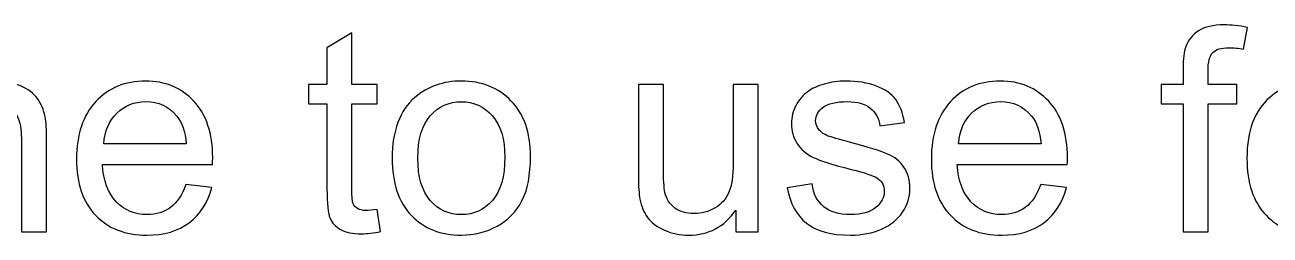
# Model space of a CAD drawing. Header units: centimetres. Extents: x -24.8 to 34.2, y -10 to 25.5.
# Drawn here: x 6.793 to 10.495, y 3.09 to 3.716 of the extents above; entities that cross this region are included whole.
import ezdxf

# ---------------------------------------------------------------- set-up
doc = ezdxf.new("R2010")
doc.units = ezdxf.units.CM
doc.header["$MEASUREMENT"] = 0
doc.layers.add('Layer 1', color=7, linetype='Continuous')

msp = doc.modelspace()

# ---------------------------------------------------------------- linework, layer by layer
at = {"layer": 'Layer 1', "color": 250}
for points, knots in [([(10.23668, 3.09947), (10.23668, 3.09947), (10.23668, 3.48061), (10.23668, 3.48061), (10.23668, 3.48061), (10.23668, 3.48061), (10.17106, 3.48061), (10.17106, 3.48061), (10.17106, 3.48061), (10.17106, 3.48061), (10.17106, 3.53846), (10.17106, 3.53846), (10.17106, 3.53846), (10.17106, 3.53846), (10.23668, 3.53846), (10.23668, 3.53846), (10.23668, 3.53846), (10.23668, 3.53846), (10.23668, 3.58517), (10.23668, 3.58517), (10.23668, 3.58517), (10.23668, 3.61466), (10.23936, 3.63668), (10.24458, 3.65093), (10.24458, 3.65093), (10.25178, 3.67026), (10.26434, 3.68592), (10.2824, 3.69792), (10.2824, 3.69792), (10.30046, 3.70991), (10.32572, 3.71584), (10.35832, 3.71584), (10.35832, 3.71584), (10.3792, 3.71584), (10.40234, 3.71344), (10.42774, 3.70836), (10.42774, 3.70836), (10.42774, 3.70836), (10.41659, 3.64345), (10.41659, 3.64345), (10.41659, 3.64345), (10.40121, 3.64627), (10.38654, 3.64768), (10.37271, 3.64768), (10.37271, 3.64768), (10.35013, 3.64768), (10.33419, 3.64288), (10.32487, 3.63315), (10.32487, 3.63315), (10.31542, 3.62355), (10.31076, 3.60549), (10.31076, 3.57896), (10.31076, 3.57896), (10.31076, 3.57896), (10.31076, 3.53846), (10.31076, 3.53846), (10.31076, 3.53846), (10.31076, 3.53846), (10.39627, 3.53846), (10.39627, 3.53846), (10.39627, 3.53846), (10.39627, 3.53846), (10.39627, 3.48061), (10.39627, 3.48061), (10.39627, 3.48061), (10.39627, 3.48061), (10.31076, 3.48061), (10.31076, 3.48061), (10.31076, 3.48061), (10.31076, 3.48061), (10.31076, 3.09947), (10.31076, 3.09947), (10.31076, 3.09947), (10.31076, 3.09947), (10.23668, 3.09947), (10.23668, 3.09947)], [0, 0, 0, 0, 0.0526316, 0.0526316, 0.0526316, 0.0526316, 0.1052632, 0.1052632, 0.1052632, 0.1052632, 0.1578947, 0.1578947, 0.1578947, 0.1578947, 0.2105263, 0.2105263, 0.2105263, 0.2105263, 0.2631579, 0.2631579, 0.2631579, 0.2631579, 0.3157895, 0.3157895, 0.3157895, 0.3157895, 0.3684211, 0.3684211, 0.3684211, 0.3684211, 0.4210526, 0.4210526, 0.4210526, 0.4210526, 0.4736842, 0.4736842, 0.4736842, 0.4736842, 0.5263158, 0.5263158, 0.5263158, 0.5263158, 0.5789474, 0.5789474, 0.5789474, 0.5789474, 0.6315789, 0.6315789, 0.6315789, 0.6315789, 0.6842105, 0.6842105, 0.6842105, 0.6842105, 0.7368421, 0.7368421, 0.7368421, 0.7368421, 0.7894737, 0.7894737, 0.7894737, 0.7894737, 0.8421053, 0.8421053, 0.8421053, 0.8421053, 0.8947368, 0.8947368, 0.8947368, 0.8947368, 0.9473684, 0.9473684, 0.9473684, 0.9473684, 1, 1, 1, 1]), ([(7.8398, 3.16607), (7.8398, 3.16607), (7.85052, 3.10032), (7.85052, 3.10032), (7.85052, 3.10032), (7.82964, 3.09594), (7.81087, 3.09368), (7.79436, 3.09368), (7.79436, 3.09368), (7.76727, 3.09368), (7.74638, 3.09792), (7.73142, 3.10653), (7.73142, 3.10653), (7.71661, 3.11499), (7.70617, 3.12628), (7.7001, 3.14025), (7.7001, 3.14025), (7.69403, 3.15408), (7.69093, 3.18343), (7.69093, 3.22802), (7.69093, 3.22802), (7.69093, 3.22802), (7.69093, 3.48061), (7.69093, 3.48061), (7.69093, 3.48061), (7.69093, 3.48061), (7.63632, 3.48061), (7.63632, 3.48061), (7.63632, 3.48061), (7.63632, 3.48061), (7.63632, 3.53846), (7.63632, 3.53846), (7.63632, 3.53846), (7.63632, 3.53846), (7.69093, 3.53846), (7.69093, 3.53846), (7.69093, 3.53846), (7.69093, 3.53846), (7.69093, 3.64726), (7.69093, 3.64726), (7.69093, 3.64726), (7.69093, 3.64726), (7.76501, 3.69185), (7.76501, 3.69185), (7.76501, 3.69185), (7.76501, 3.69185), (7.76501, 3.53846), (7.76501, 3.53846), (7.76501, 3.53846), (7.76501, 3.53846), (7.8398, 3.53846), (7.8398, 3.53846), (7.8398, 3.53846), (7.8398, 3.53846), (7.8398, 3.48061), (7.8398, 3.48061), (7.8398, 3.48061), (7.8398, 3.48061), (7.76501, 3.48061), (7.76501, 3.48061), (7.76501, 3.48061), (7.76501, 3.48061), (7.76501, 3.22393), (7.76501, 3.22393), (7.76501, 3.22393), (7.76501, 3.20262), (7.76628, 3.18907), (7.76882, 3.18301), (7.76882, 3.18301), (7.7715, 3.17694), (7.77573, 3.17214), (7.78166, 3.16847), (7.78166, 3.16847), (7.78759, 3.16495), (7.79605, 3.16311), (7.80706, 3.16311), (7.80706, 3.16311), (7.81539, 3.16311), (7.82625, 3.1641), (7.8398, 3.16607)], [0, 0, 0, 0, 0.05, 0.05, 0.05, 0.05, 0.1, 0.1, 0.1, 0.1, 0.15, 0.15, 0.15, 0.15, 0.2, 0.2, 0.2, 0.2, 0.25, 0.25, 0.25, 0.25, 0.3, 0.3, 0.3, 0.3, 0.35, 0.35, 0.35, 0.35, 0.4, 0.4, 0.4, 0.4, 0.45, 0.45, 0.45, 0.45, 0.5, 0.5, 0.5, 0.5, 0.55, 0.55, 0.55, 0.55, 0.6, 0.6, 0.6, 0.6, 0.65, 0.65, 0.65, 0.65, 0.7, 0.7, 0.7, 0.7, 0.75, 0.75, 0.75, 0.75, 0.8, 0.8, 0.8, 0.8, 0.85, 0.85, 0.85, 0.85, 0.9, 0.9, 0.9, 0.9, 0.95, 0.95, 0.95, 0.95, 1, 1, 1, 1]), ([(6.50039, 3.09947), (6.50039, 3.09947), (6.50039, 3.53846), (6.50039, 3.53846), (6.50039, 3.53846), (6.50039, 3.53846), (6.56728, 3.53846), (6.56728, 3.53846), (6.56728, 3.53846), (6.56728, 3.53846), (6.56728, 3.47609), (6.56728, 3.47609), (6.56728, 3.47609), (6.59959, 3.52435), (6.64616, 3.54848), (6.70697, 3.54848), (6.70697, 3.54848), (6.7335, 3.54848), (6.75777, 3.54368), (6.77993, 3.53423), (6.77993, 3.53423), (6.80222, 3.52463), (6.81873, 3.51222), (6.82974, 3.49669), (6.82974, 3.49669), (6.84089, 3.48131), (6.84851, 3.46297), (6.85302, 3.4418), (6.85302, 3.4418), (6.8557, 3.42797), (6.85712, 3.40384), (6.85712, 3.36941), (6.85712, 3.36941), (6.85712, 3.36941), (6.85712, 3.09947), (6.85712, 3.09947), (6.85712, 3.09947), (6.85712, 3.09947), (6.78261, 3.09947), (6.78261, 3.09947), (6.78261, 3.09947), (6.78261, 3.09947), (6.78261, 3.36659), (6.78261, 3.36659), (6.78261, 3.36659), (6.78261, 3.39679), (6.77979, 3.41951), (6.774, 3.43461), (6.774, 3.43461), (6.76822, 3.44956), (6.75792, 3.46156), (6.74324, 3.47045), (6.74324, 3.47045), (6.72842, 3.47948), (6.71121, 3.48399), (6.69131, 3.48399), (6.69131, 3.48399), (6.65956, 3.48399), (6.63233, 3.47383), (6.60919, 3.4538), (6.60919, 3.4538), (6.58618, 3.43362), (6.57475, 3.39552), (6.57475, 3.33922), (6.57475, 3.33922), (6.57475, 3.33922), (6.57475, 3.09947), (6.57475, 3.09947), (6.57475, 3.09947), (6.57475, 3.09947), (6.50039, 3.09947), (6.50039, 3.09947)], [0, 0, 0, 0, 0.0555556, 0.0555556, 0.0555556, 0.0555556, 0.1111111, 0.1111111, 0.1111111, 0.1111111, 0.1666667, 0.1666667, 0.1666667, 0.1666667, 0.2222222, 0.2222222, 0.2222222, 0.2222222, 0.2777778, 0.2777778, 0.2777778, 0.2777778, 0.3333333, 0.3333333, 0.3333333, 0.3333333, 0.3888889, 0.3888889, 0.3888889, 0.3888889, 0.4444444, 0.4444444, 0.4444444, 0.4444444, 0.5, 0.5, 0.5, 0.5, 0.5555556, 0.5555556, 0.5555556, 0.5555556, 0.6111111, 0.6111111, 0.6111111, 0.6111111, 0.6666667, 0.6666667, 0.6666667, 0.6666667, 0.7222222, 0.7222222, 0.7222222, 0.7222222, 0.7777778, 0.7777778, 0.7777778, 0.7777778, 0.8333333, 0.8333333, 0.8333333, 0.8333333, 0.8888889, 0.8888889, 0.8888889, 0.8888889, 0.9444444, 0.9444444, 0.9444444, 0.9444444, 1, 1, 1, 1]), ([(7.27169, 3.24086), (7.27169, 3.24086), (7.3486, 3.23141), (7.3486, 3.23141), (7.3486, 3.23141), (7.33646, 3.18639), (7.31403, 3.15154), (7.28129, 3.1267), (7.28129, 3.1267), (7.24841, 3.10201), (7.2065, 3.08959), (7.15556, 3.08959), (7.15556, 3.08959), (7.09135, 3.08959), (7.04041, 3.10935), (7.00288, 3.14886), (7.00288, 3.14886), (6.9652, 3.18837), (6.94643, 3.24383), (6.94643, 3.31523), (6.94643, 3.31523), (6.94643, 3.38917), (6.96548, 3.44646), (7.00344, 3.48724), (7.00344, 3.48724), (7.04154, 3.52802), (7.09079, 3.54848), (7.15147, 3.54848), (7.15147, 3.54848), (7.21017, 3.54848), (7.25815, 3.52844), (7.29526, 3.48851), (7.29526, 3.48851), (7.33251, 3.44858), (7.35114, 3.39227), (7.35114, 3.31988), (7.35114, 3.31988), (7.35114, 3.31537), (7.351, 3.30874), (7.35071, 3.29999), (7.35071, 3.29999), (7.35071, 3.29999), (7.02334, 3.29999), (7.02334, 3.29999), (7.02334, 3.29999), (7.02602, 3.25173), (7.03971, 3.21476), (7.06426, 3.18922), (7.06426, 3.18922), (7.08881, 3.16353), (7.11929, 3.15069), (7.15598, 3.15069), (7.15598, 3.15069), (7.18322, 3.15069), (7.2065, 3.15789), (7.22583, 3.17228), (7.22583, 3.17228), (7.24516, 3.18653), (7.2604, 3.20939), (7.27169, 3.24086)], [0, 0, 0, 0, 0.0666667, 0.0666667, 0.0666667, 0.0666667, 0.1333333, 0.1333333, 0.1333333, 0.1333333, 0.2, 0.2, 0.2, 0.2, 0.2666667, 0.2666667, 0.2666667, 0.2666667, 0.3333333, 0.3333333, 0.3333333, 0.3333333, 0.4, 0.4, 0.4, 0.4, 0.4666667, 0.4666667, 0.4666667, 0.4666667, 0.5333333, 0.5333333, 0.5333333, 0.5333333, 0.6, 0.6, 0.6, 0.6, 0.6666667, 0.6666667, 0.6666667, 0.6666667, 0.7333333, 0.7333333, 0.7333333, 0.7333333, 0.8, 0.8, 0.8, 0.8, 0.8666667, 0.8666667, 0.8666667, 0.8666667, 0.9333333, 0.9333333, 0.9333333, 0.9333333, 1, 1, 1, 1]), ([(7.88481, 3.31904), (7.88481, 3.40032), (7.90739, 3.46057), (7.95268, 3.49966), (7.95268, 3.49966), (7.99036, 3.53211), (8.03636, 3.54848), (8.09069, 3.54848), (8.09069, 3.54848), (8.15109, 3.54848), (8.20047, 3.52873), (8.23871, 3.48907), (8.23871, 3.48907), (8.2771, 3.44956), (8.29615, 3.39495), (8.29615, 3.32525), (8.29615, 3.32525), (8.29615, 3.26866), (8.28768, 3.22421), (8.27075, 3.1919), (8.27075, 3.1919), (8.25381, 3.15944), (8.22912, 3.13432), (8.19681, 3.1164), (8.19681, 3.1164), (8.16435, 3.09848), (8.12907, 3.08959), (8.09069, 3.08959), (8.09069, 3.08959), (8.02931, 3.08959), (7.97964, 3.10921), (7.94168, 3.14872), (7.94168, 3.14872), (7.90372, 3.18809), (7.88481, 3.24481), (7.88481, 3.31904)], [0, 0, 0, 0, 0.1111111, 0.1111111, 0.1111111, 0.1111111, 0.2222222, 0.2222222, 0.2222222, 0.2222222, 0.3333333, 0.3333333, 0.3333333, 0.3333333, 0.4444444, 0.4444444, 0.4444444, 0.4444444, 0.5555556, 0.5555556, 0.5555556, 0.5555556, 0.6666667, 0.6666667, 0.6666667, 0.6666667, 0.7777778, 0.7777778, 0.7777778, 0.7777778, 0.8888889, 0.8888889, 0.8888889, 0.8888889, 1, 1, 1, 1]), ([(8.90644, 3.09947), (8.90644, 3.09947), (8.90644, 3.16396), (8.90644, 3.16396), (8.90644, 3.16396), (8.87215, 3.11429), (8.82573, 3.08959), (8.76703, 3.08959), (8.76703, 3.08959), (8.7412, 3.08959), (8.71693, 3.09453), (8.6945, 3.10441), (8.6945, 3.10441), (8.67206, 3.11429), (8.65541, 3.12685), (8.64454, 3.1418), (8.64454, 3.1418), (8.63354, 3.1569), (8.62592, 3.17525), (8.62154, 3.19698), (8.62154, 3.19698), (8.61858, 3.21165), (8.61703, 3.23479), (8.61703, 3.26654), (8.61703, 3.26654), (8.61703, 3.26654), (8.61703, 3.53846), (8.61703, 3.53846), (8.61703, 3.53846), (8.61703, 3.53846), (8.69139, 3.53846), (8.69139, 3.53846), (8.69139, 3.53846), (8.69139, 3.53846), (8.69139, 3.29505), (8.69139, 3.29505), (8.69139, 3.29505), (8.69139, 3.2561), (8.69294, 3.23), (8.69591, 3.21645), (8.69591, 3.21645), (8.7007, 3.19684), (8.71058, 3.1816), (8.72568, 3.17031), (8.72568, 3.17031), (8.74092, 3.15916), (8.75969, 3.15366), (8.78198, 3.15366), (8.78198, 3.15366), (8.80428, 3.15366), (8.82516, 3.1593), (8.84478, 3.17073), (8.84478, 3.17073), (8.86439, 3.18216), (8.87822, 3.19782), (8.88626, 3.21744), (8.88626, 3.21744), (8.89445, 3.23719), (8.89854, 3.26584), (8.89854, 3.30323), (8.89854, 3.30323), (8.89854, 3.30323), (8.89854, 3.53846), (8.89854, 3.53846), (8.89854, 3.53846), (8.89854, 3.53846), (8.97291, 3.53846), (8.97291, 3.53846), (8.97291, 3.53846), (8.97291, 3.53846), (8.97291, 3.09947), (8.97291, 3.09947), (8.97291, 3.09947), (8.97291, 3.09947), (8.90644, 3.09947), (8.90644, 3.09947)], [0, 0, 0, 0, 0.0526316, 0.0526316, 0.0526316, 0.0526316, 0.1052632, 0.1052632, 0.1052632, 0.1052632, 0.1578947, 0.1578947, 0.1578947, 0.1578947, 0.2105263, 0.2105263, 0.2105263, 0.2105263, 0.2631579, 0.2631579, 0.2631579, 0.2631579, 0.3157895, 0.3157895, 0.3157895, 0.3157895, 0.3684211, 0.3684211, 0.3684211, 0.3684211, 0.4210526, 0.4210526, 0.4210526, 0.4210526, 0.4736842, 0.4736842, 0.4736842, 0.4736842, 0.5263158, 0.5263158, 0.5263158, 0.5263158, 0.5789474, 0.5789474, 0.5789474, 0.5789474, 0.6315789, 0.6315789, 0.6315789, 0.6315789, 0.6842105, 0.6842105, 0.6842105, 0.6842105, 0.7368421, 0.7368421, 0.7368421, 0.7368421, 0.7894737, 0.7894737, 0.7894737, 0.7894737, 0.8421053, 0.8421053, 0.8421053, 0.8421053, 0.8947368, 0.8947368, 0.8947368, 0.8947368, 0.9473684, 0.9473684, 0.9473684, 0.9473684, 1, 1, 1, 1]), ([(9.05983, 3.23056), (9.05983, 3.23056), (9.13334, 3.24213), (9.13334, 3.24213), (9.13334, 3.24213), (9.13744, 3.21264), (9.14901, 3.19006), (9.16792, 3.17426), (9.16792, 3.17426), (9.18668, 3.1586), (9.21307, 3.15069), (9.24708, 3.15069), (9.24708, 3.15069), (9.28123, 3.15069), (9.30663, 3.15775), (9.32314, 3.17158), (9.32314, 3.17158), (9.33965, 3.18555), (9.34797, 3.20192), (9.34797, 3.22054), (9.34797, 3.22054), (9.34797, 3.23748), (9.34063, 3.2506), (9.32596, 3.26034), (9.32596, 3.26034), (9.3158, 3.26697), (9.2904, 3.27529), (9.2499, 3.28545), (9.2499, 3.28545), (9.19543, 3.29928), (9.15747, 3.31114), (9.13645, 3.32129), (9.13645, 3.32129), (9.11542, 3.33131), (9.09934, 3.34528), (9.08847, 3.36306), (9.08847, 3.36306), (9.07761, 3.38084), (9.0721, 3.40046), (9.0721, 3.42191), (9.0721, 3.42191), (9.0721, 3.44152), (9.07662, 3.45958), (9.08565, 3.47623), (9.08565, 3.47623), (9.09454, 3.49303), (9.10681, 3.50685), (9.1222, 3.51786), (9.1222, 3.51786), (9.13377, 3.52633), (9.14957, 3.53367), (9.16947, 3.53959), (9.16947, 3.53959), (9.18951, 3.54552), (9.21095, 3.54848), (9.23381, 3.54848), (9.23381, 3.54848), (9.26824, 3.54848), (9.29844, 3.5434), (9.32455, 3.53352), (9.32455, 3.53352), (9.35065, 3.52365), (9.36984, 3.51024), (9.38226, 3.49331), (9.38226, 3.49331), (9.39468, 3.47623), (9.40315, 3.45366), (9.4078, 3.42529), (9.4078, 3.42529), (9.4078, 3.42529), (9.33513, 3.41527), (9.33513, 3.41527), (9.33513, 3.41527), (9.33174, 3.43785), (9.32215, 3.45549), (9.30634, 3.46819), (9.30634, 3.46819), (9.29054, 3.48089), (9.2681, 3.48724), (9.23918, 3.48724), (9.23918, 3.48724), (9.20503, 3.48724), (9.18062, 3.4816), (9.16608, 3.47031), (9.16608, 3.47031), (9.15141, 3.45902), (9.14407, 3.44575), (9.14407, 3.43066), (9.14407, 3.43066), (9.14407, 3.42092), (9.14717, 3.41231), (9.15324, 3.40455), (9.15324, 3.40455), (9.15931, 3.39651), (9.16876, 3.39002), (9.18174, 3.38465), (9.18174, 3.38465), (9.18922, 3.38197), (9.2111, 3.37562), (9.2475, 3.36574), (9.2475, 3.36574), (9.30014, 3.35163), (9.33682, 3.3402), (9.35757, 3.33117), (9.35757, 3.33117), (9.37845, 3.32228), (9.39482, 3.30916), (9.40667, 3.29209), (9.40667, 3.29209), (9.41853, 3.27501), (9.42445, 3.25384), (9.42445, 3.22844), (9.42445, 3.22844), (9.42445, 3.20361), (9.41712, 3.18033), (9.40272, 3.15831), (9.40272, 3.15831), (9.38819, 3.13644), (9.3673, 3.11951), (9.34007, 3.10751), (9.34007, 3.10751), (9.31284, 3.09552), (9.28193, 3.08959), (9.2475, 3.08959), (9.2475, 3.08959), (9.19035, 3.08959), (9.14689, 3.10145), (9.11697, 3.12515), (9.11697, 3.12515), (9.08706, 3.14886), (9.06801, 3.18399), (9.05983, 3.23056)], [0, 0, 0, 0, 0.030303, 0.030303, 0.030303, 0.030303, 0.0606061, 0.0606061, 0.0606061, 0.0606061, 0.0909091, 0.0909091, 0.0909091, 0.0909091, 0.1212121, 0.1212121, 0.1212121, 0.1212121, 0.1515152, 0.1515152, 0.1515152, 0.1515152, 0.1818182, 0.1818182, 0.1818182, 0.1818182, 0.2121212, 0.2121212, 0.2121212, 0.2121212, 0.2424242, 0.2424242, 0.2424242, 0.2424242, 0.2727273, 0.2727273, 0.2727273, 0.2727273, 0.3030303, 0.3030303, 0.3030303, 0.3030303, 0.3333333, 0.3333333, 0.3333333, 0.3333333, 0.3636364, 0.3636364, 0.3636364, 0.3636364, 0.3939394, 0.3939394, 0.3939394, 0.3939394, 0.4242424, 0.4242424, 0.4242424, 0.4242424, 0.4545455, 0.4545455, 0.4545455, 0.4545455, 0.4848485, 0.4848485, 0.4848485, 0.4848485, 0.5151515, 0.5151515, 0.5151515, 0.5151515, 0.5454545, 0.5454545, 0.5454545, 0.5454545, 0.5757576, 0.5757576, 0.5757576, 0.5757576, 0.6060606, 0.6060606, 0.6060606, 0.6060606, 0.6363636, 0.6363636, 0.6363636, 0.6363636, 0.6666667, 0.6666667, 0.6666667, 0.6666667, 0.6969697, 0.6969697, 0.6969697, 0.6969697, 0.7272727, 0.7272727, 0.7272727, 0.7272727, 0.7575758, 0.7575758, 0.7575758, 0.7575758, 0.7878788, 0.7878788, 0.7878788, 0.7878788, 0.8181818, 0.8181818, 0.8181818, 0.8181818, 0.8484848, 0.8484848, 0.8484848, 0.8484848, 0.8787879, 0.8787879, 0.8787879, 0.8787879, 0.9090909, 0.9090909, 0.9090909, 0.9090909, 0.9393939, 0.9393939, 0.9393939, 0.9393939, 0.969697, 0.969697, 0.969697, 0.969697, 1, 1, 1, 1]), ([(9.81335, 3.24086), (9.81335, 3.24086), (9.89026, 3.23141), (9.89026, 3.23141), (9.89026, 3.23141), (9.87812, 3.18639), (9.85569, 3.15154), (9.82295, 3.1267), (9.82295, 3.1267), (9.79007, 3.10201), (9.74816, 3.08959), (9.69722, 3.08959), (9.69722, 3.08959), (9.63301, 3.08959), (9.58207, 3.10935), (9.54454, 3.14886), (9.54454, 3.14886), (9.50686, 3.18837), (9.48809, 3.24383), (9.48809, 3.31523), (9.48809, 3.31523), (9.48809, 3.38917), (9.50714, 3.44646), (9.5451, 3.48724), (9.5451, 3.48724), (9.5832, 3.52802), (9.63245, 3.54848), (9.69313, 3.54848), (9.69313, 3.54848), (9.75183, 3.54848), (9.79981, 3.52844), (9.83692, 3.48851), (9.83692, 3.48851), (9.87417, 3.44858), (9.8928, 3.39227), (9.8928, 3.31988), (9.8928, 3.31988), (9.8928, 3.31537), (9.89266, 3.30874), (9.89237, 3.29999), (9.89237, 3.29999), (9.89237, 3.29999), (9.565, 3.29999), (9.565, 3.29999), (9.565, 3.29999), (9.56768, 3.25173), (9.58137, 3.21476), (9.60592, 3.18922), (9.60592, 3.18922), (9.63047, 3.16353), (9.66095, 3.15069), (9.69764, 3.15069), (9.69764, 3.15069), (9.72488, 3.15069), (9.74816, 3.15789), (9.76749, 3.17228), (9.76749, 3.17228), (9.78682, 3.18653), (9.80206, 3.20939), (9.81335, 3.24086)], [0, 0, 0, 0, 0.0666667, 0.0666667, 0.0666667, 0.0666667, 0.1333333, 0.1333333, 0.1333333, 0.1333333, 0.2, 0.2, 0.2, 0.2, 0.2666667, 0.2666667, 0.2666667, 0.2666667, 0.3333333, 0.3333333, 0.3333333, 0.3333333, 0.4, 0.4, 0.4, 0.4, 0.4666667, 0.4666667, 0.4666667, 0.4666667, 0.5333333, 0.5333333, 0.5333333, 0.5333333, 0.6, 0.6, 0.6, 0.6, 0.6666667, 0.6666667, 0.6666667, 0.6666667, 0.7333333, 0.7333333, 0.7333333, 0.7333333, 0.8, 0.8, 0.8, 0.8, 0.8666667, 0.8666667, 0.8666667, 0.8666667, 0.9333333, 0.9333333, 0.9333333, 0.9333333, 1, 1, 1, 1]), ([(10.42647, 3.31904), (10.42647, 3.40032), (10.44905, 3.46057), (10.49434, 3.49966), (10.49434, 3.49966), (10.53202, 3.53211), (10.57802, 3.54848), (10.63235, 3.54848), (10.63235, 3.54848), (10.69275, 3.54848), (10.74213, 3.52873), (10.78037, 3.48907), (10.78037, 3.48907), (10.81876, 3.44956), (10.83781, 3.39495), (10.83781, 3.32525), (10.83781, 3.32525), (10.83781, 3.26866), (10.82934, 3.22421), (10.81241, 3.1919), (10.81241, 3.1919), (10.79547, 3.15944), (10.77078, 3.13432), (10.73847, 3.1164), (10.73847, 3.1164), (10.70601, 3.09848), (10.67073, 3.08959), (10.63235, 3.08959), (10.63235, 3.08959), (10.57097, 3.08959), (10.5213, 3.10921), (10.48334, 3.14872), (10.48334, 3.14872), (10.44538, 3.18809), (10.42647, 3.24481), (10.42647, 3.31904)], [0, 0, 0, 0, 0.1111111, 0.1111111, 0.1111111, 0.1111111, 0.2222222, 0.2222222, 0.2222222, 0.2222222, 0.3333333, 0.3333333, 0.3333333, 0.3333333, 0.4444444, 0.4444444, 0.4444444, 0.4444444, 0.5555556, 0.5555556, 0.5555556, 0.5555556, 0.6666667, 0.6666667, 0.6666667, 0.6666667, 0.7777778, 0.7777778, 0.7777778, 0.7777778, 0.8888889, 0.8888889, 0.8888889, 0.8888889, 1, 1, 1, 1]), ([(7.02743, 3.36123), (7.02743, 3.36123), (7.27254, 3.36123), (7.27254, 3.36123), (7.27254, 3.36123), (7.26929, 3.39806), (7.25984, 3.42586), (7.24446, 3.4442), (7.24446, 3.4442), (7.22075, 3.47285), (7.18999, 3.48724), (7.15231, 3.48724), (7.15231, 3.48724), (7.11817, 3.48724), (7.08938, 3.47581), (7.0661, 3.45295), (7.0661, 3.45295), (7.04281, 3.43009), (7.02997, 3.39947), (7.02743, 3.36123)], [0, 0, 0, 0, 0.2, 0.2, 0.2, 0.2, 0.4, 0.4, 0.4, 0.4, 0.6, 0.6, 0.6, 0.6, 0.8, 0.8, 0.8, 0.8, 1, 1, 1, 1]), ([(7.96129, 3.31904), (7.96129, 3.26273), (7.97357, 3.22068), (7.99812, 3.19274), (7.99812, 3.19274), (8.02268, 3.16466), (8.05358, 3.15069), (8.09069, 3.15069), (8.09069, 3.15069), (8.12766, 3.15069), (8.15842, 3.1648), (8.18298, 3.19288), (8.18298, 3.19288), (8.20739, 3.22097), (8.21966, 3.26386), (8.21966, 3.32144), (8.21966, 3.32144), (8.21966, 3.37576), (8.20739, 3.41697), (8.18269, 3.44491), (8.18269, 3.44491), (8.158, 3.47285), (8.12738, 3.48682), (8.09069, 3.48682), (8.09069, 3.48682), (8.05358, 3.48682), (8.02268, 3.47285), (7.99812, 3.44505), (7.99812, 3.44505), (7.97357, 3.41725), (7.96129, 3.3752), (7.96129, 3.31904)], [0, 0, 0, 0, 0.125, 0.125, 0.125, 0.125, 0.25, 0.25, 0.25, 0.25, 0.375, 0.375, 0.375, 0.375, 0.5, 0.5, 0.5, 0.5, 0.625, 0.625, 0.625, 0.625, 0.75, 0.75, 0.75, 0.75, 0.875, 0.875, 0.875, 0.875, 1, 1, 1, 1]), ([(9.56909, 3.36123), (9.56909, 3.36123), (9.8142, 3.36123), (9.8142, 3.36123), (9.8142, 3.36123), (9.81095, 3.39806), (9.8015, 3.42586), (9.78612, 3.4442), (9.78612, 3.4442), (9.76241, 3.47285), (9.73165, 3.48724), (9.69397, 3.48724), (9.69397, 3.48724), (9.65983, 3.48724), (9.63104, 3.47581), (9.60776, 3.45295), (9.60776, 3.45295), (9.58447, 3.43009), (9.57163, 3.39947), (9.56909, 3.36123)], [0, 0, 0, 0, 0.2, 0.2, 0.2, 0.2, 0.4, 0.4, 0.4, 0.4, 0.6, 0.6, 0.6, 0.6, 0.8, 0.8, 0.8, 0.8, 1, 1, 1, 1])]:
    msp.add_open_spline(points, degree=3, knots=knots, dxfattribs=at)

doc.saveas('drawing.dxf')
